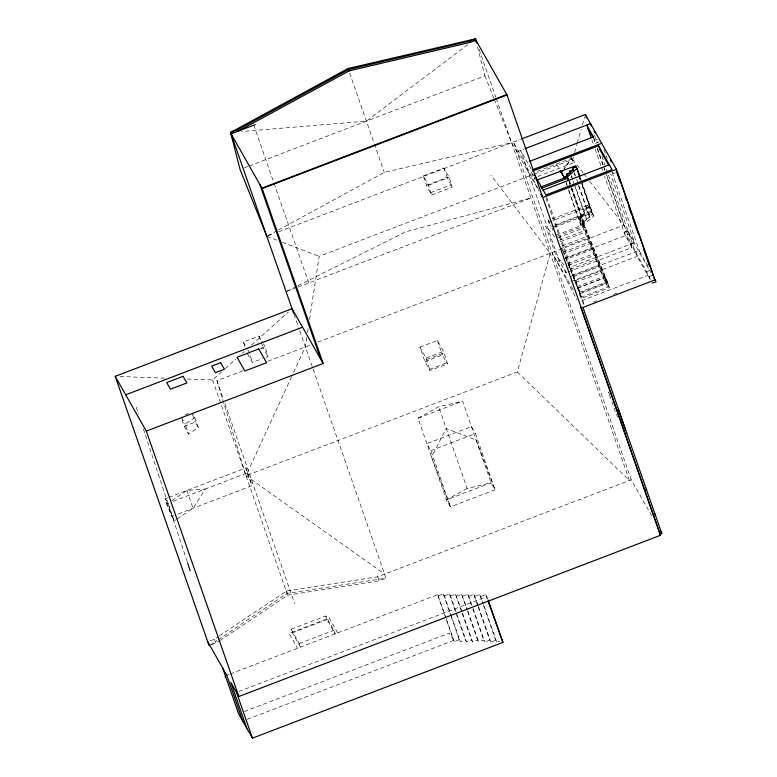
<?xml version="1.0" encoding="UTF-8"?>
<svg xmlns="http://www.w3.org/2000/svg" width="777" height="777" viewBox="0 0 777 777"><rect width="100%" height="100%" fill="white"/><g stroke="black" fill="none" stroke-linecap="round" stroke-linejoin="round"><path stroke-width="0.58" stroke-dasharray="3.88 2.91" d="M306.828 337.373L305.371 346.911L292.171 375.534M307.556 332.605L308.284 327.836M309.557 319.493L319.182 256.313L533.071 174.534M243.016 370.746L216.948 380.72L245.979 475.699L517.336 371.95L550.213 253.302L490.938 175.252M534.197 174.106L572.678 159.392L573.329 157.09M574.621 152.496L576.903 144.444M577.224 143.298L581.118 129.497M582.42 124.903L584.692 116.851M291.666 376.631L245.979 475.699L384.586 574.106M177.185 518.929L193.075 508.236L205.351 489.005L186.878 490.481L169.998 501.845M579.856 217.395L587.713 205.351L592.53 213.83L588.849 215.239L589.694 216.725L586.004 218.133L586.849 219.609L583.168 221.018L584.003 222.504L582.973 222.892L579.856 217.395L605.497 280.623L609.469 287.616L581.924 298.145L579.156 293.288L607.653 282.391L585.324 227.292L580.089 218.075L581.672 215.656L552.806 226.69M582.031 216.676L588.315 207.061L587.713 205.351L548.086 220.503L550.922 226.165M187.344 379.021L212.597 379.953L221.62 371.862M225.233 368.619L236.072 358.906M242.395 353.244L244.201 351.622M251.427 345.143L288.452 311.965M556.245 235.13L583.799 224.602L593.667 216.093L581.4 180.915M467.715 44.677L366.394 121.134L241.414 131.556M194.842 417.628L198.3 427.535L188.636 434.052L185.179 424.135L194.842 417.628L192.288 413.131M167.706 497.814L165.452 498.669L166.463 503.875L174.203 520.94L176.194 519.599M210.159 645.153L217.142 640.452M218.143 639.782L287.014 593.405L386.023 578.214L298.718 327.816M209.945 640.879L214.384 639.18L218.395 636.509M219.396 635.839L286.548 590.996L377.7 576.748L631.264 479.797L652.816 517.735M211.383 644.978L218.823 641.278M219.823 640.607L287.976 595.095L379.127 580.846L386.023 578.214M417.997 418.191L438.665 406.818L462.577 401.146L491.054 482.808L495.027 489.811L450.446 506.857L446.464 499.854L417.997 418.191L462.577 401.146M467.142 488.49L446.464 499.854L491.054 482.808L467.142 488.49L438.665 406.818M267.88 235.761L277.399 230.575M278.457 229.992L384.265 172.387L511.654 142.725L539.228 191.268M287.179 291.084L296.882 286.227M297.97 285.693L405.866 231.769L530.934 198.018L295.823 287.898M244.57 167.706L247.96 166.414M249.087 165.987L484.897 75.825L477.505 46.941M423.261 175.942L443.9 168.055L449.164 177.331L452.165 187.15L431.536 195.037L426.524 185.295L423.261 175.942L428.535 185.217L431.536 195.037M267.9 235.917L274.388 233.44M278.71 231.789L520.231 139.442M426.524 185.295L447.154 177.399L452.165 187.15M428.535 185.217L449.164 177.331M516.812 151.806L523.97 149.067M430.701 192.647L451.33 184.751M594.658 140.316L597.474 139.238M596.192 143.007L599.009 141.929M537.363 171.358L571.338 158.362L563.937 168.988L571.513 158.877L574.32 163.821M286.101 291.618L294.745 288.316M615.316 172.834L613.432 173.553L612.752 171.6M548.679 222.212L588.315 207.061L591.676 212.985L581.604 184.081M244.842 346.348L243.356 342.074L259.013 336.091L262.84 342.822M554.788 225.155L591.083 211.276M591.695 212.344L580.312 216.696L580.545 217.385M554.273 227.292L591.928 213.034L593.667 216.093M579.166 218.434L583.585 226.194L607.954 286.917L604.574 280.973L579.166 218.434L580.089 218.075M578.574 185.771L589.083 215.919L592.773 214.51L581.866 183.226M574.941 186.393L586.246 218.813L589.928 217.405L578.622 184.984M571.707 188.151L583.401 221.707L587.082 220.299L575.388 186.742M568.424 189.792L580.555 224.592L584.246 223.184L572.154 188.5M260.548 348.387L265.025 346.668L268.026 356.488L263.549 358.197M260.868 348.688L263.112 347.834L268.026 356.488M556.954 236.383L584.508 225.845M557.769 237.82L585.324 227.292M559.557 240.229L585.994 230.118L607.682 283.149L608.877 286.558L581.322 297.096L566.278 259.392L593.832 248.863M560.392 241.705L586.839 231.604M247.445 353.817L252.37 362.48L262.432 358.624M561.888 245.979L588.325 235.868M562.723 247.465L589.17 237.354M267.958 361.218L311.043 344.745M317.842 342.142L623.902 225.126L650.883 272.63M563.102 252.156L590.656 241.628M591.501 243.104L563.947 253.642L564.694 255.779M624.203 232.401L627.962 230.963M565.433 257.915L592.987 247.377M557.206 261.674L562.529 259.644M563.646 259.217L629.059 234.207M567.764 263.665L595.318 253.127M568.609 265.151L596.163 254.613M630.827 244.065L634.586 242.628L610.741 174.223M566.948 268.521L634.605 242.657L627.865 230.788L624.106 232.226L635.285 251.913L607.993 173.786M185.188 414.753L188.49 413.49M570.095 269.415L597.649 258.887M568.142 271.94L632.041 247.504L606.584 174.524M572.435 275.175L599.98 264.636M570.269 276.767L639.044 250.476M573.241 276.593L600.786 266.064M650.077 279.254L637.091 256.391L635.809 252.739L639.568 251.301L647.95 266.064M566.414 279.817L567.317 279.467M181.954 419.735L184.256 426.34L195.241 422.144L198.3 427.535M570.949 281.682L637.091 256.391M574.727 280.866L602.282 270.338M575.572 282.352L603.117 271.814M577.058 286.616L604.613 276.088M419.881 347.164L437.383 340.472L443.56 351.35L447.523 363.898L430.021 370.59L424.932 361.635L419.881 347.164L426.068 358.042L430.021 370.59M545.94 198.018L577.34 288.063L604.894 277.535L607.653 282.391L609.469 287.616M577.903 288.102L605.448 277.574M604.574 280.973L605.497 280.623M579.389 292.375L606.944 281.837M580.128 293.677L607.682 283.149M650.349 270.279L646.59 271.717L647.863 275.369L579.778 301.398M426.068 358.042L443.56 351.35M426.602 359.576L444.104 352.884M424.932 361.635L442.434 354.943L447.523 363.898M635.809 252.739L649.349 276.573L653.107 275.136M593.453 302.088L596.823 300.806M613.636 294.376L616.996 293.084M429.603 369.396L447.105 362.704M168.832 497.377L245.979 467.88L252.175 485.635L175.029 515.132M166.463 503.875L168.677 503.02M173.125 501.32L246.989 473.086L245.979 467.88M173.893 515.559L171.639 516.423L165.452 498.669L168.017 503.185L174.203 520.94M430.846 450.641L475.427 433.595L495.027 489.811L476.165 440.122L446.202 428.438L431.585 457.167L450.446 506.857L430.846 450.641L426.874 443.648L471.454 426.602L475.427 433.595M291.152 629.215L299.262 643.511L300.514 647.095L292.395 632.808L291.152 629.215L325.786 615.976L333.896 630.264L335.149 633.857L327.03 619.56L325.786 615.976M292.395 632.808L327.03 619.56M299.262 643.511L333.896 630.264M226.797 675.281L229.04 674.426M230.157 673.989L437.636 594.667L445.862 617.55M438.286 595.804L443.259 593.9L444.405 595.91L460.363 641.705L465.336 639.801L466.482 641.821L471.454 639.918L472.601 641.928L477.583 640.034L478.69 641.987L483.663 640.083L484.78 642.045L489.753 640.141L490.86 642.093L495.648 640.267L496.794 642.278L483.624 604.506M444.405 595.91L449.378 594.016L450.524 596.027L466.482 641.821M450.524 596.027L455.497 594.123L462.228 612.169M456.643 596.144L461.616 594.24L467.511 609.935M462.723 596.202L467.696 594.298L468.813 596.25L484.78 642.045M468.813 596.25L473.785 594.347L478.088 605.468M474.893 596.309L479.691 594.473L483.226 603.36M480.827 596.493L485.81 594.59L487.752 598.892M238.762 691.491L486.956 596.61M244.25 711.547L449.427 633.109L454.244 641.588L459.217 639.685L460.363 641.705M247.29 719.337L453.603 640.462L446.017 618.706M497.795 641.899L499.776 641.142M120.008 376.515L164.501 378.166M266.822 236.334L277.962 240.579M282.42 242.288L319.182 256.313M517.336 371.95L629.428 480.507L496.163 98.3M554.691 236.975L545.629 225.932L555.866 255.283L564.17 265.404M572.678 159.392L583.071 172.727M583.809 173.679L586.781 177.496M589.753 181.303L623.902 225.126L606.41 174.971M632.041 247.504L625.3 235.645L604.632 176.36M571.299 157.644L574.106 162.587L534.479 177.739L535.071 179.448L531.109 171.814L533.352 175.767M589.083 215.919L589.928 217.405M556.594 164.005L559.401 168.939M586.246 218.813L587.082 220.299M583.401 221.707L584.246 223.184M580.555 224.592L581.138 225.621L567.686 187.034M531.235 169.056L520.609 150.35L559.158 260.926L565.899 272.795L564.714 269.376L568.045 275.243M548.086 220.503L551.456 226.437M577.34 288.063L580.098 292.929L562.218 248.805M583.935 304.545L581.73 300.65L579.156 293.288M573.193 289.802L552.049 252.603L576.913 299.708M610.217 395.095L608.478 392.035L616.219 414.248L617.958 417.307M263.384 343.784L265.025 346.668M243.356 342.074L247.183 348.815M247.727 349.776L249.368 352.661L252.37 362.48M337.665 632.896L329.205 618.006L289.044 633.362L297.504 648.251M181.342 417.395L185.179 424.135M184.256 426.34L188.636 434.052M538.325 189.083L513.5 142.016L631.264 479.797M246.989 473.086L252.175 485.635M484.897 75.825L493.813 98.125M494.259 99.242L511.654 142.725M649.349 276.573L650.31 279.312M604.05 149.427L607.245 158.586M612.033 172.319L639.568 251.301M594.473 135.023L597.26 143.007M601.903 156.148L607.595 172.649M593.473 136.898L595.852 143.735M597.445 148.3L604.992 169.959M593.696 138.491L595.677 144.192M597.27 148.747L604.817 170.406M591.909 139.879L593.502 144.444M595.095 148.999L601.048 166.103M601.447 167.24L602.641 170.668M580.215 177.506L581.002 179.778M579.885 177.554L581.468 182.09M579.438 177.214L580.234 179.477M581.808 184.013L591.928 213.034M579.224 177.273L580.021 179.545M570.736 156.663L571.911 160.004M574.281 172.513L576.252 178.186M576.651 179.312L578.234 183.848M574.222 173.3L575.019 175.563M571.435 175.408L573.018 179.943M571.386 176.194L572.571 179.594M572.96 180.72L574.543 185.256M604.894 277.535L606.711 282.75M569.774 181.701L570.571 183.964M569.327 181.352L570.124 183.615M568.677 180.449L570.26 184.984M570.658 186.121L585.994 230.118M569.152 182.605L570.736 187.15M571.134 188.287L583.799 224.602M582.973 222.892L583.216 223.582M566.103 182.488L567.288 185.897M566.074 183.051L566.86 185.295M546.726 197.212L584.119 304.467M561.616 247.882L562.733 251.088M552.049 228.137L552.806 230.313M479.088 49.33L495.775 97.164M443.9 168.055L447.154 177.399M349.64 73.087L373.941 142.774M374.339 143.91L384.265 172.387M437.383 340.472L442.434 354.943M485.81 594.59L487.402 599.174M479.691 594.473L482.876 603.632M483.275 604.778L495.648 640.267M478.486 606.614L490.86 642.093M473.785 594.347L477.777 605.798M478.176 606.944L489.753 640.141M467.696 594.298L471.289 604.603M472.892 609.178L483.663 640.083M467.909 611.081L478.69 641.987M461.616 594.24L467.2 610.266M467.599 611.412L477.583 640.034M462.626 613.315L472.601 641.928M455.497 594.123L471.454 639.918M449.378 594.016L465.336 639.801M443.259 593.9L450.835 615.646M451.243 616.792L459.217 639.685M446.26 618.696L454.244 641.588M437.636 594.667L445.619 617.56M253.778 125.146L273.63 182.1M274.028 183.236L308.79 282.945M294.017 314.335L298.329 326.69M377.7 576.748L379.127 580.846M259.013 336.091L260.878 341.433M261.247 342.492L263.112 347.834M216.948 380.72L223.32 399.009M224.912 403.584L294.668 603.651M286.548 590.996L287.976 595.095M212.597 379.953L287.014 593.405M192.55 414.432L195.241 422.144M186.878 490.481L193.075 508.236M214.384 639.18L215.812 643.288M136.179 407.148L138.452 414.015M143.366 428.894L187.587 562.839"/><path stroke-width="1.17" d="M562.577 170.814L561.315 172.504L561.13 171.989M536.81 180.079L575.485 165.88L577.049 168.424L567.181 176.933L540.753 187.034M473.504 40.307L475.437 38.85L477.107 43.638M266.822 236.334L240.064 169.435L230.604 132.459L348.047 68.512L475.437 38.85L476.32 42.317M293.628 313.218L230.604 132.459L237.976 129.633L348.63 69.541L470.124 40.88L475.437 38.85M246.765 728.127L230.798 682.332L238.85 696.503L660.537 535.275L507.031 94.988L475.912 40.219L470.6 42.249L349.106 70.911L238.452 131.002L237.976 129.633M261.927 188.131L506.769 94.522M255.264 124.602L231.08 133.829L262.189 188.597L507.031 94.988M521.357 139.015L585.343 114.549L616.462 169.328L655.011 279.905L581.322 308.071L580.778 307.119L581.322 308.071M525.087 148.64L590.501 123.63L591.297 125.903M529.574 161.334L593.473 136.898L586.742 125.068L591.112 137.607M532.915 169.609L601.68 143.318M532.4 171.105L598.533 145.814L612.072 169.648L545.94 194.94L534.188 174.262M573.484 170.25L573.309 169.736L569.628 171.144L569.803 171.659L573.484 170.25L572.464 168.25L576.155 166.841L579.496 176.428M567.802 176.029L566.783 174.038L570.464 172.63L569.628 171.144M566.957 174.553L568.803 173.844M541.433 188.287L567.88 178.176L568.677 180.449M543.172 190.074L609.314 164.792M540.996 194.386L542.773 197.494L616.462 169.328M115.2 376.34L292.055 308.722L323.174 363.49L146.319 431.109L115.2 376.34L209.159 645.823M125.699 394.813L302.554 327.195M616.753 410.343L618.599 409.644M624.922 433.751L626.757 433.051M644.667 490.384L646.503 489.685M655.021 514.112L653.185 514.821L660.537 535.275M659.955 534.246L661.8 533.537L582.973 307.478M222.62 667.929L238.578 713.713L252.457 738.15L502.913 642.394L488.15 600.038M652.243 283.081L656.079 281.789L653.836 277.826M230.604 132.459L233.003 132.255M594.007 131.109L595.104 133.052M610.236 159.877L611.431 161.985M587.936 128.487L593.006 137.403M608.877 165.53L599.893 149.718L598.533 145.814M572.464 168.25L573.309 169.736M569.803 171.659L570.648 173.145M566.783 174.038L567.628 175.515L563.937 176.923L564.121 177.438L560.139 170.445M567.88 178.176L567.181 176.933L568.366 180.342M560.567 170.998L564.52 177.952M660.003 530.38L661.8 533.537M502.913 642.394L488.199 601.456M190.171 570.726L187.587 562.839M207.731 641.724L226.797 675.281L242.754 721.066M541.103 194.337L542.773 197.494M617.191 172.115L653.107 275.136M616.414 171.193L620.007 181.488M625.194 196.367L626.388 199.806M628.787 206.672L631.575 214.685M632.779 218.123L637.966 233.003M643.55 249.028L649.543 266.2M585.343 114.549L586.538 117.968M577.049 168.424L579.817 176.369M618.317 409.353L625.67 430.448M580.74 307.051L652.797 513.704M470.124 40.88L470.6 42.249M348.63 69.541L349.106 70.911M262.189 188.597L323.174 363.49M259.848 184.46L320.823 359.362M146.319 431.109L238.85 696.503M236.499 692.365L252.457 738.15M225.145 676.446L225.272 677.049M183.09 376.311L166.696 382.585L170.464 389.219L186.868 382.954L183.09 376.311M220.687 362.694L211.665 366.142L215.404 372.727L224.427 369.269L220.687 362.694M258.78 348.941L237.043 357.255L244.852 371.008L266.589 362.704L258.78 348.941"/></g></svg>
